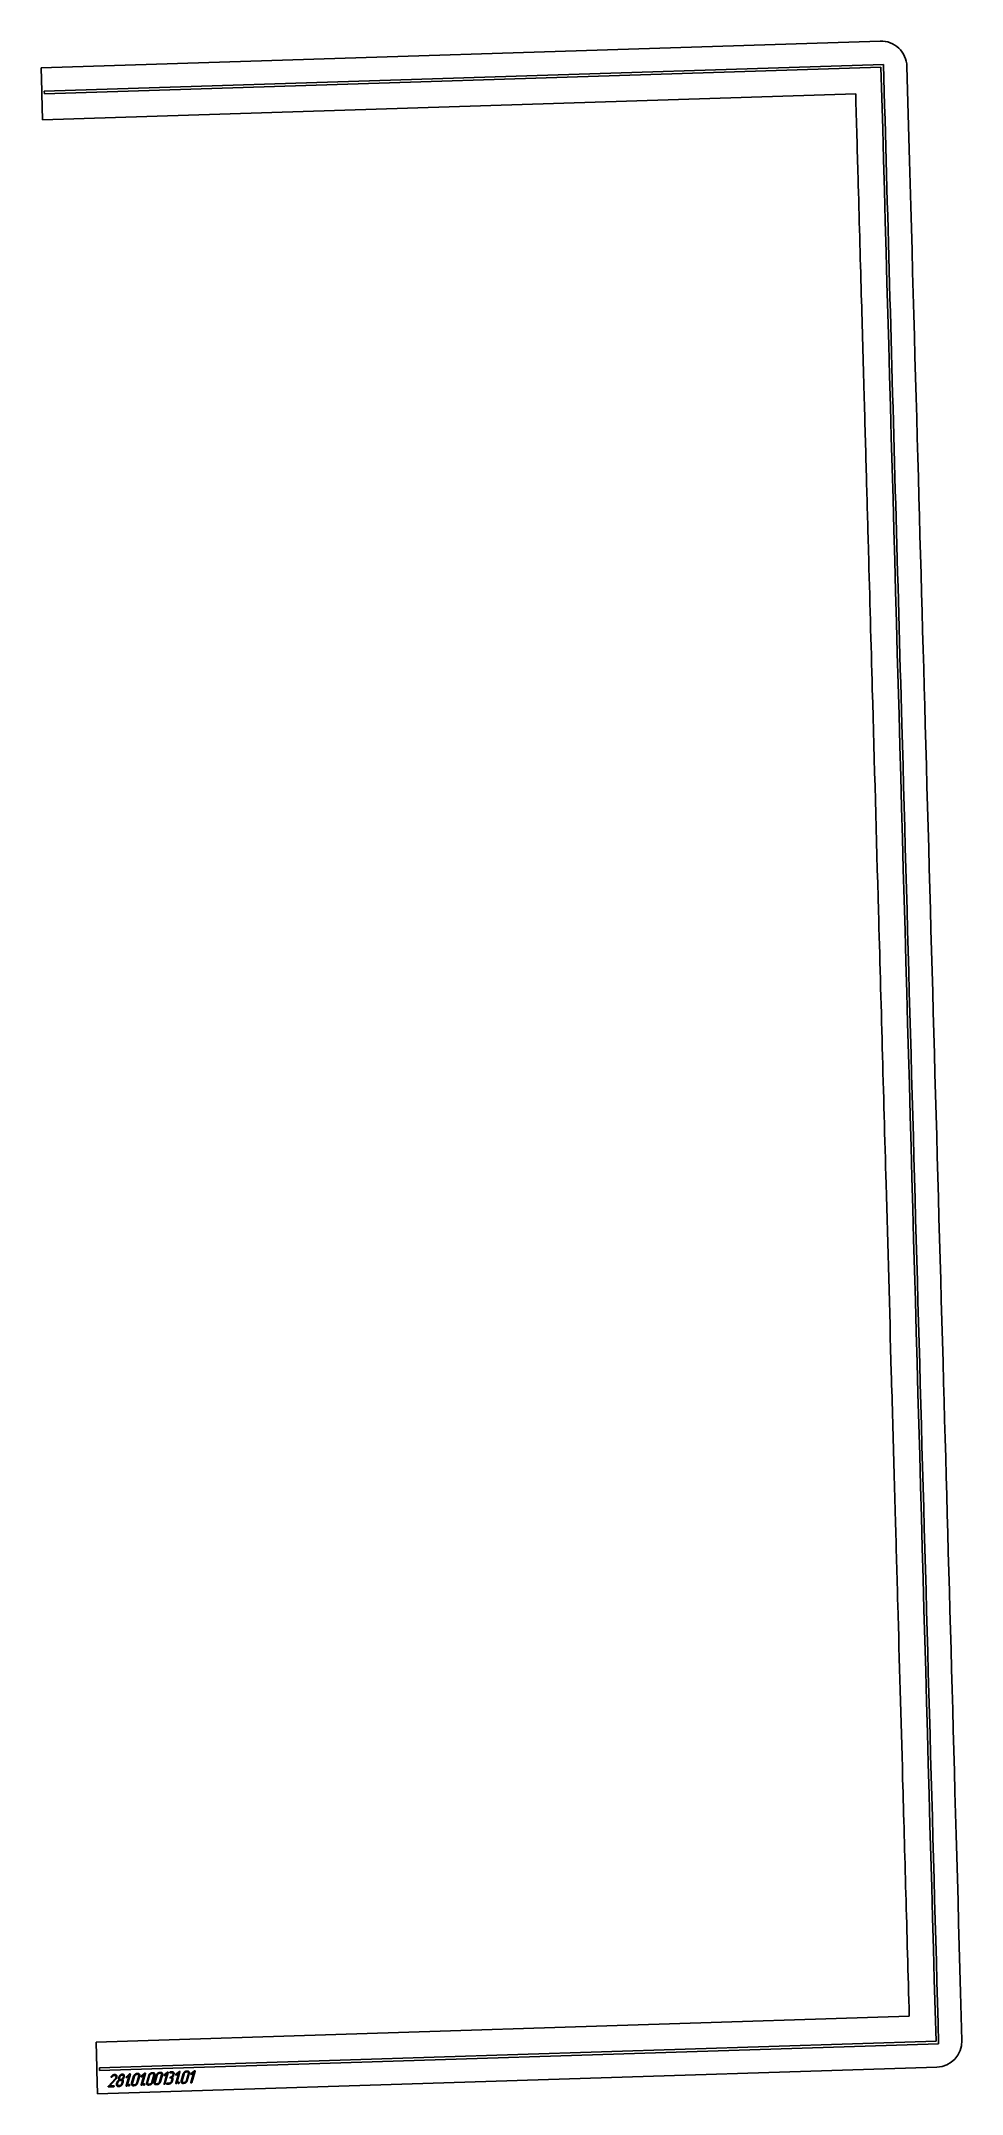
# Model space of a CAD drawing. Header units: millimetres. Extents: x 51 to 1115, y 64 to 2435.
import ezdxf

# ---------------------------------------------------------------- set-up
doc = ezdxf.new("R2010")
doc.units = ezdxf.units.MM
doc.linetypes.add('K5LT_BASIC', pattern=[0])
doc.layers.add('Engraving', color=7, linetype='Continuous')

msp = doc.modelspace()

# ---------------------------------------------------------------- linework, layer by layer
at = {"color": 150, "linetype": 'K5LT_BASIC', "lineweight": 25, "true_color": 0x0080ff}
for p, q in [((1020.6, 2435.1), (51.2, 2404.1)), ((51.2, 2404.1), (52, 2377.1)), ((52, 2377.1), (52.1, 2374.1)), ((52.1, 2374.1), (52.9, 2344.1)), ((52.9, 2344.1), (992.4, 2374.2)), ((1054.3, 153.6), (114.8, 123.6)), ((114.8, 123.6), (115.6, 93.6)), ((115.7, 90.6), (115.6, 93.6)), ((115.7, 90.6), (116.5, 63.6)), ((116.5, 63.6), (1086.1, 94.6))]:
    msp.add_line(p, q, dxfattribs=at)
for centre, start, end in [((1021.6, 2405.1), 1.5971, 91.8337), ((1085.2, 124.5), 271.8277, 1.5971)]:
    msp.add_arc(centre, 30, start, end, dxfattribs=at)
for points, knots in [([(1051.6, 2406), (1059.9, 2106.8), (1073.4, 1622.9), (1093.3, 908.3), (1106.8, 424.2), (1115.1, 125.4)], [0.090301, 0.090301, 0.090301, 0.090301, 1, 2, 2.910312, 2.910312, 2.910312, 2.910312]), ([(1054.3, 153.6), (1051.6, 251.4), (1047, 415.5), (1041.9, 598.1), (1038.7, 713.3), (1036.2, 802.7), (1032.6, 931.5), (1026.6, 1147.5), (1019.3, 1410.6), (1012.5, 1653.4), (1007.9, 1820.2), (1004.7, 1934.3), (1002, 2032.3), (998.8, 2145.7), (995.6, 2261.4), (993.3, 2341.2), (992.4, 2374.2)], [0, 0, 0, 0, 1.535241, 2.781758, 3.424878, 3.78737, 4.554372, 6.006267, 8.11152, 9.821514, 10.87614, 11.437584, 12.028099, 12.717635, 13.483424, 14, 14, 14, 14])]:
    msp.add_open_spline(points, degree=3, knots=knots, dxfattribs=at)
at = {"layer": 'Engraving', "color": 150, "linetype": 'K5LT_BASIC', "lineweight": 25, "true_color": 0x0080ff}
for p, q in [((55, 2377.2), (1024.5, 2408.2)), ((1021.6, 2405.1), (55.1, 2374.2)), ((55, 2377.2), (55.1, 2374.2)), ((118.6, 93.7), (1085.2, 124.5)), ((1088.2, 121.6), (118.7, 90.7)), ((118.6, 93.7), (118.7, 90.7)), ((129, 72.5), (136.9, 81.2)), ((135.2, 72), (129.2, 71.7)), ((137.6, 80.6), (130.5, 72.8)), ((130.5, 72.8), (135.5, 73)), ((132.2, 83.3), (132.3, 83.5)), ((136.9, 81.2), (137.2, 81.6)), ((137.2, 81.6), (137.5, 81.9)), ((138.5, 75.2), (139.1, 77.2)), ((139.5, 75.2), (140.1, 77.2)), ((141.6, 72.3), (140.6, 72.3)), ((141.9, 73.3), (140.9, 73.3)), ((141, 82.3), (141.3, 83.3)), ((142, 82.3), (142.3, 83.3)), ((142.6, 79.3), (143.6, 79.4)), ((143.9, 86.2), (144.5, 86.4)), ((145, 77.5), (144.4, 75.5)), ((144.5, 86.4), (144.8, 86.4)), ((144.8, 86.4), (145.1, 86.4)), ((146, 77.5), (145.4, 75.5)), ((146.3, 83.5), (146, 82.5)), ((147.3, 83.6), (147, 82.5)), ((147.4, 83.9), (147.3, 83.6)), ((147.4, 84.7), (147.4, 84.2)), ((147.4, 84.2), (147.4, 83.9)), ((149.6, 73.2), (153, 85.1)), ((149.8, 83.5), (153.6, 86.7)), ((153, 85.1), (150.3, 82.9)), ((154.4, 86.4), (150.6, 73.3)), ((155.9, 76), (158.2, 84.1)), ((156.9, 76), (159.2, 84.1)), ((159, 73.2), (158, 73.1)), ((159.3, 74.2), (158.3, 74.1)), ((161.8, 86.2), (162.7, 86.3)), ((164.2, 84.4), (161.8, 76.3)), ((162, 87.2), (163, 87.3)), ((165.2, 84.4), (162.8, 76.3)), ((167, 74), (170.4, 86)), ((167.2, 84.4), (171, 87.5)), ((170.4, 86), (167.7, 83.7)), ((171.8, 87.2), (168, 74.1)), ((173.3, 76.8), (175.6, 84.9)), ((174.3, 76.9), (176.6, 84.9)), ((176.4, 74), (175.4, 73.9)), ((176.7, 75), (175.7, 74.9)), ((179.1, 87.1), (180.1, 87.1)), ((181.6, 85.2), (179.2, 77.1)), ((179.4, 88.1), (180.4, 88.1)), ((182.5, 85.2), (180.2, 77.2)), ((182.1, 77.2), (184.5, 85.3)), ((183.1, 77.3), (185.5, 85.4)), ((185.2, 74.4), (184.2, 74.4)), ((185.5, 75.4), (184.5, 75.4)), ((188, 87.5), (189, 87.5)), ((190.4, 85.6), (188.1, 77.5)), ((188.3, 88.5), (189.3, 88.5)), ((191.4, 85.7), (189.1, 77.6)), ((193.3, 75.3), (196.7, 87.2)), ((193.5, 85.6), (197.3, 88.8)), ((196.7, 87.2), (193.9, 84.9)), ((198, 88.5), (194.3, 75.3)), ((199, 75.1), (196.6, 74.9)), ((196.9, 76), (199.3, 76.1)), ((202.3, 88.2), (200.3, 88.1)), ((200.6, 89.1), (202.6, 89.2)), ((201.1, 82.1), (200.6, 82.1)), ((201.9, 78.2), (202.5, 80.2)), ((203.5, 80.3), (202.9, 78.2)), ((203.4, 85.2), (203.7, 86.2)), ((204.3, 84.7), (204.2, 84.5)), ((204.4, 85.3), (204.3, 84.9)), ((204.3, 84.9), (204.3, 84.7)), ((204.7, 86.3), (204.4, 85.3)), ((207, 75.9), (210.4, 87.9)), ((207.1, 86.3), (211, 89.4)), ((210.4, 87.9), (207.6, 85.6)), ((211.7, 89.1), (208, 76)), ((213.2, 78.7), (215.5, 86.8)), ((214.2, 78.8), (216.5, 86.9)), ((216.3, 75.9), (215.3, 75.8)), ((216.6, 76.9), (215.6, 76.9)), ((219.1, 89), (220.1, 89)), ((221.5, 87.1), (219.2, 79)), ((219.4, 90), (220.4, 90)), ((222.5, 87.1), (220.2, 79.1)), ((224.4, 76.8), (227.8, 88.7)), ((224.5, 87.1), (228.4, 90.3)), ((227.8, 88.7), (225, 86.4)), ((229.1, 89.9), (225.3, 76.8))]:
    msp.add_line(p, q, dxfattribs=at)
for points, degree in [([(1021.6, 2405.1), (1042.8, 1644.9), (1064, 884.7), (1085.2, 124.5)], 3), ([(129, 72.5), (128.9, 72.4), (128.9, 72.3)], 2), ([(128.9, 72.3), (128.8, 72), (128.9, 71.9)], 2), ([(128.9, 71.9), (129, 71.7), (129.2, 71.7)], 2), ([(132.2, 83.3), (132.2, 83.1), (132.3, 82.9)], 2), ([(134.1, 85.4), (133.1, 84.7), (132.3, 83.5)], 2), ([(132.3, 82.9), (132.4, 82.8), (132.6, 82.8)], 2), ([(132.6, 82.8), (132.8, 82.9), (132.9, 82.9)], 2), ([(132.9, 82.9), (133, 83), (133.1, 83.2)], 2), ([(133.1, 83.2), (133.8, 84.1), (134.5, 84.5)], 2), ([(136.1, 86), (135.1, 86), (134.1, 85.4)], 2), ([(134.5, 84.5), (135.2, 85), (135.9, 85)], 2), ([(135.2, 72), (135.4, 72), (135.6, 72.2)], 2), ([(135.7, 72.9), (135.6, 73), (135.5, 73)], 2), ([(135.6, 72.2), (135.8, 72.4), (135.8, 72.6)], 2), ([(135.8, 72.6), (135.9, 72.7), (135.7, 72.9)], 2), ([(135.9, 85), (136.4, 85), (136.8, 84.8)], 2), ([(138.4, 85.1), (137.5, 86.1), (136.1, 86)], 2), ([(136.8, 84.8), (137.2, 84.7), (137.5, 84.4)], 2), ([(137.5, 84.4), (138.1, 83.7), (137.8, 82.7)], 2), ([(137.8, 82.7), (137.7, 82.3), (137.5, 81.9)], 2), ([(137.6, 80.6), (138.1, 81.3), (138.4, 81.7)], 2), ([(138.5, 75.2), (138.1, 73.9), (138.8, 73.1)], 2), ([(138.8, 82.7), (139.2, 84.2), (138.4, 85.1)], 2), ([(138.4, 81.7), (138.7, 82.2), (138.8, 82.7)], 2), ([(138.8, 73.1), (139.4, 72.2), (140.6, 72.3)], 2), ([(139.9, 78.7), (139.3, 78), (139.1, 77.2)], 2), ([(139.5, 75.2), (139.2, 74.4), (139.7, 73.8)], 2), ([(139.7, 73.8), (140.1, 73.3), (140.9, 73.3)], 2), ([(141.4, 79.9), (140.5, 79.4), (139.9, 78.7)], 2), ([(141, 78.7), (140.3, 78.1), (140.1, 77.2)], 2), ([(141, 82.3), (140.8, 81.5), (140.9, 80.9)], 2), ([(140.9, 80.9), (141, 80.3), (141.4, 79.9)], 2), ([(142.6, 79.3), (141.8, 79.3), (141, 78.7)], 2), ([(142.8, 85.5), (141.6, 84.5), (141.3, 83.3)], 2), ([(141.6, 72.3), (142.8, 72.4), (143.9, 73.3)], 2), ([(142, 82.3), (141.8, 81.5), (142.2, 80.9)], 2), ([(141.9, 73.3), (142.7, 73.4), (143.5, 74)], 2), ([(142.2, 80.9), (142.6, 80.3), (143.4, 80.4)], 2), ([(143.3, 84.8), (142.5, 84.2), (142.3, 83.3)], 2), ([(143.9, 86.2), (143.3, 85.9), (142.8, 85.5)], 2), ([(144.9, 85.4), (144, 85.4), (143.3, 84.8)], 2), ([(143.4, 80.4), (144.2, 80.4), (145, 81)], 2), ([(143.5, 74), (144.2, 74.6), (144.4, 75.5)], 2), ([(144.9, 78.9), (144.5, 79.4), (143.6, 79.4)], 2), ([(143.9, 73.3), (145.1, 74.2), (145.4, 75.5)], 2), ([(146.1, 84.9), (145.7, 85.5), (144.9, 85.4)], 2), ([(145, 77.5), (145.3, 78.3), (144.9, 78.9)], 2), ([(145, 81), (145.7, 81.6), (146, 82.5)], 2), ([(147, 85.7), (146.4, 86.5), (145.1, 86.4)], 2), ([(145.2, 80.1), (145.9, 80.6), (146.3, 81.2)], 2), ([(146, 79.1), (145.8, 79.8), (145.2, 80.1)], 2), ([(146, 77.5), (146.3, 78.4), (146, 79.1)], 2), ([(146.3, 83.5), (146.5, 84.4), (146.1, 84.9)], 2), ([(146.3, 81.2), (146.8, 81.8), (147, 82.5)], 2), ([(147.4, 84.7), (147.3, 85.3), (147, 85.7)], 2), ([(149.8, 83.5), (149.6, 83.3), (149.5, 83.2)], 2), ([(149.5, 83.2), (149.5, 83), (149.6, 82.8)], 2), ([(149.6, 82.8), (149.7, 82.7), (149.9, 82.7)], 2), ([(149.6, 73.2), (149.5, 72.9), (149.7, 72.8)], 2), ([(149.7, 72.8), (149.9, 72.7), (150, 72.7)], 2), ([(149.9, 82.7), (150.1, 82.7), (150.3, 82.9)], 2), ([(150, 72.7), (150.2, 72.7), (150.4, 72.9)], 2), ([(150.4, 72.9), (150.5, 73), (150.6, 73.3)], 2), ([(152.5, 74.1), (152.2, 73.7), (152.1, 73.6)], 2), ([(152.1, 73.6), (152, 73.3), (152.2, 73)], 2), ([(152.2, 73), (152.3, 72.8), (152.7, 72.9)], 2), ([(153.1, 74.4), (152.7, 74.4), (152.5, 74.1)], 2), ([(152.7, 72.9), (153, 72.9), (153.3, 73.1)], 2), ([(153.5, 74.2), (153.4, 74.4), (153.1, 74.4)], 2), ([(153.3, 73.1), (153.5, 73.4), (153.6, 73.6)], 2), ([(153.6, 73.6), (153.7, 73.9), (153.5, 74.2)], 2), ([(154, 86.9), (153.8, 86.8), (153.6, 86.7)], 2), ([(154.3, 86.7), (154.2, 86.9), (154, 86.9)], 2), ([(154.4, 86.4), (154.4, 86.6), (154.3, 86.7)], 2), ([(155.9, 76), (155.5, 74.7), (156.2, 73.9)], 2), ([(156.2, 73.9), (156.8, 73.1), (158, 73.1)], 2), ([(156.9, 76), (156.6, 75.2), (157.1, 74.7)], 2), ([(157.1, 74.7), (157.5, 74.1), (158.3, 74.1)], 2), ([(159.7, 86.2), (158.5, 85.3), (158.2, 84.1)], 2), ([(159, 73.2), (160.2, 73.2), (161.3, 74.2)], 2), ([(160.2, 85.6), (159.4, 85), (159.2, 84.1)], 2), ([(159.3, 74.2), (160.1, 74.2), (160.8, 74.8)], 2), ([(162, 87.2), (160.8, 87.2), (159.7, 86.2)], 2), ([(161.8, 86.2), (160.9, 86.2), (160.2, 85.6)], 2), ([(160.8, 74.8), (161.6, 75.4), (161.8, 76.3)], 2), ([(161.3, 74.2), (162.5, 75.1), (162.8, 76.3)], 2), ([(164, 85.8), (163.6, 86.3), (162.7, 86.3)], 2), ([(164.9, 86.5), (164.3, 87.4), (163, 87.3)], 2), ([(164.2, 84.4), (164.4, 85.2), (164, 85.8)], 2), ([(165.2, 84.4), (165.5, 85.7), (164.9, 86.5)], 2), ([(167.2, 84.4), (167, 84.1), (166.9, 84)], 2), ([(166.9, 84), (166.9, 83.8), (167, 83.6)], 2), ([(167, 83.6), (167.1, 83.5), (167.3, 83.5)], 2), ([(167, 74), (166.9, 73.8), (167, 73.7)], 2), ([(167, 73.7), (167.3, 73.6), (167.4, 73.6)], 2), ([(167.3, 83.5), (167.5, 83.5), (167.7, 83.7)], 2), ([(167.4, 73.6), (167.6, 73.6), (167.7, 73.7)], 2), ([(167.7, 73.7), (167.9, 73.8), (168, 74.1)], 2), ([(169.8, 74.9), (169.6, 74.6), (169.5, 74.4)], 2), ([(169.5, 74.4), (169.4, 74.1), (169.6, 73.9)], 2), ([(169.6, 73.9), (169.7, 73.7), (170, 73.7)], 2), ([(170.5, 75.2), (170.1, 75.2), (169.8, 74.9)], 2), ([(170, 73.7), (170.4, 73.7), (170.7, 74)], 2), ([(170.9, 75), (170.8, 75.2), (170.5, 75.2)], 2), ([(170.7, 74), (170.9, 74.2), (171, 74.5)], 2), ([(171, 74.5), (171.1, 74.7), (170.9, 75)], 2), ([(171.4, 87.7), (171.2, 87.7), (171, 87.5)], 2), ([(171.7, 87.6), (171.6, 87.7), (171.4, 87.7)], 2), ([(171.8, 87.2), (171.8, 87.4), (171.7, 87.6)], 2), ([(173.3, 76.8), (172.9, 75.6), (173.6, 74.7)], 2), ([(173.6, 74.7), (174.2, 73.9), (175.4, 73.9)], 2), ([(174.3, 76.9), (174, 76.1), (174.4, 75.5)], 2), ([(174.4, 75.5), (174.9, 74.9), (175.7, 74.9)], 2), ([(177.1, 87.1), (175.9, 86.1), (175.6, 84.9)], 2), ([(176.4, 74), (177.6, 74), (178.7, 75)], 2), ([(177.6, 86.4), (176.8, 85.8), (176.6, 84.9)], 2), ([(176.7, 75), (177.5, 75), (178.2, 75.6)], 2), ([(179.4, 88.1), (178.2, 88), (177.1, 87.1)], 2), ([(179.1, 87.1), (178.3, 87), (177.6, 86.4)], 2), ([(178.2, 75.6), (179, 76.2), (179.2, 77.1)], 2), ([(178.7, 75), (179.9, 75.9), (180.2, 77.2)], 2), ([(181.4, 86.6), (181, 87.1), (180.1, 87.1)], 2), ([(182.3, 87.3), (181.6, 88.2), (180.4, 88.1)], 2), ([(181.6, 85.2), (181.8, 86), (181.4, 86.6)], 2), ([(182.1, 77.2), (181.8, 76), (182.4, 75.1)], 2), ([(182.5, 85.2), (182.9, 86.5), (182.3, 87.3)], 2), ([(182.4, 75.1), (183.1, 74.3), (184.2, 74.4)], 2), ([(183.1, 77.3), (182.9, 76.5), (183.3, 75.9)], 2), ([(183.3, 75.9), (183.8, 75.3), (184.5, 75.4)], 2), ([(185.9, 87.5), (184.8, 86.5), (184.5, 85.3)], 2), ([(185.2, 74.4), (186.5, 74.5), (187.6, 75.4)], 2), ([(186.4, 86.8), (185.7, 86.2), (185.5, 85.4)], 2), ([(185.5, 75.4), (186.3, 75.5), (187.1, 76.1)], 2), ([(188.3, 88.5), (187.1, 88.4), (185.9, 87.5)], 2), ([(188, 87.5), (187.2, 87.4), (186.4, 86.8)], 2), ([(187.1, 76.1), (187.9, 76.7), (188.1, 77.5)], 2), ([(187.6, 75.4), (188.7, 76.3), (189.1, 77.6)], 2), ([(190.3, 87), (189.8, 87.6), (189, 87.5)], 2), ([(191.2, 87.8), (190.5, 88.6), (189.3, 88.5)], 2), ([(190.4, 85.6), (190.7, 86.4), (190.3, 87)], 2), ([(191.4, 85.7), (191.8, 86.9), (191.2, 87.8)], 2), ([(193.5, 85.6), (193.2, 85.3), (193.2, 85.3)], 2), ([(193.2, 85.3), (193.1, 85), (193.3, 84.9)], 2), ([(193.3, 75.3), (193.2, 75), (193.3, 74.9)], 2), ([(193.3, 84.9), (193.4, 84.8), (193.6, 84.8)], 2), ([(193.3, 74.9), (193.5, 74.8), (193.6, 74.8)], 2), ([(193.6, 84.8), (193.8, 84.8), (193.9, 84.9)], 2), ([(193.6, 74.8), (193.8, 74.8), (194, 74.9)], 2), ([(194, 74.9), (194.2, 75.1), (194.3, 75.3)], 2), ([(196.4, 75.7), (196.2, 75.5), (196.2, 75.4)], 2), ([(196.2, 75.4), (196.2, 75.2), (196.2, 75.1)], 2), ([(196.2, 75.1), (196.3, 74.9), (196.6, 74.9)], 2), ([(196.9, 76), (196.6, 75.9), (196.4, 75.7)], 2), ([(197.7, 88.9), (197.5, 88.9), (197.3, 88.8)], 2), ([(198, 88.8), (197.9, 88.9), (197.7, 88.9)], 2), ([(198, 88.5), (198.1, 88.7), (198, 88.8)], 2), ([(199, 75.1), (200.3, 75.1), (201.4, 76)], 2), ([(200.9, 76.7), (200.2, 76.1), (199.3, 76.1)], 2), ([(200.2, 88.9), (200, 88.7), (200, 88.6)], 2), ([(200, 88.6), (199.9, 88.4), (200, 88.2)], 2), ([(200, 88.2), (200.1, 88.1), (200.3, 88.1)], 2), ([(200.6, 89.1), (200.4, 89.1), (200.2, 88.9)], 2), ([(200.4, 82.9), (200.3, 82.7), (200.2, 82.6)], 2), ([(200.2, 82.6), (200.2, 82.4), (200.3, 82.2)], 2), ([(200.3, 82.2), (200.4, 82.1), (200.6, 82.1)], 2), ([(200.9, 83.1), (200.6, 83.1), (200.4, 82.9)], 2), ([(202.5, 83.8), (201.7, 83.2), (200.9, 83.1)], 2), ([(201.9, 78.2), (201.7, 77.3), (200.9, 76.7)], 2), ([(201.1, 82.1), (201.9, 82.2), (202.3, 81.6)], 2), ([(201.4, 76), (202.5, 77), (202.9, 78.2)], 2), ([(202.3, 88.2), (203.2, 88.2), (203.6, 87.6)], 2), ([(202.3, 81.6), (202.7, 81), (202.5, 80.2)], 2), ([(203.4, 85.2), (203.2, 84.4), (202.5, 83.8)], 2), ([(204.5, 88.4), (203.9, 89.2), (202.6, 89.2)], 2), ([(202.7, 82.9), (203.4, 83.4), (203.8, 84)], 2), ([(203.5, 81.8), (203.2, 82.6), (202.7, 82.9)], 2), ([(203.5, 80.3), (203.7, 81.1), (203.5, 81.8)], 2), ([(203.6, 87.6), (204, 87.1), (203.7, 86.2)], 2), ([(203.8, 84), (204.1, 84.3), (204.2, 84.5)], 2), ([(204.7, 86.3), (205.1, 87.6), (204.5, 88.4)], 2), ([(207.1, 86.3), (206.9, 86), (206.9, 85.9)], 2), ([(206.9, 85.9), (206.8, 85.7), (206.9, 85.5)], 2), ([(206.9, 85.5), (207, 85.4), (207.3, 85.4)], 2), ([(207, 75.9), (206.9, 75.7), (207, 75.6)], 2), ([(207, 75.6), (207.2, 75.5), (207.3, 75.5)], 2), ([(207.3, 85.4), (207.4, 85.4), (207.6, 85.6)], 2), ([(207.3, 75.5), (207.5, 75.5), (207.7, 75.6)], 2), ([(207.7, 75.6), (207.9, 75.7), (208, 76)], 2), ([(209.5, 76.3), (209.4, 76), (209.5, 75.8)], 2), ([(209.8, 76.8), (209.5, 76.5), (209.5, 76.3)], 2), ([(209.5, 75.8), (209.7, 75.6), (210, 75.6)], 2), ([(210.4, 77.1), (210.1, 77.1), (209.8, 76.8)], 2), ([(210, 75.6), (210.4, 75.6), (210.6, 75.9)], 2), ([(210.9, 76.9), (210.7, 77.1), (210.4, 77.1)], 2), ([(210.6, 75.9), (210.9, 76.1), (211, 76.4)], 2), ([(211, 76.4), (211, 76.7), (210.9, 76.9)], 2), ([(211.4, 89.6), (211.2, 89.6), (211, 89.4)], 2), ([(211.7, 89.5), (211.6, 89.6), (211.4, 89.6)], 2), ([(211.7, 89.1), (211.8, 89.3), (211.7, 89.5)], 2), ([(213.2, 78.7), (212.9, 77.5), (213.5, 76.6)], 2), ([(213.5, 76.6), (214.2, 75.8), (215.3, 75.8)], 2), ([(214.2, 78.8), (214, 78), (214.4, 77.4)], 2), ([(214.4, 77.4), (214.8, 76.8), (215.6, 76.9)], 2), ([(217, 89), (215.9, 88), (215.5, 86.8)], 2), ([(216.3, 75.9), (217.6, 75.9), (218.7, 76.9)], 2), ([(217.5, 88.3), (216.8, 87.7), (216.5, 86.9)], 2), ([(216.6, 76.9), (217.4, 76.9), (218.2, 77.5)], 2), ([(219.4, 90), (218.1, 89.9), (217, 89)], 2), ([(219.1, 89), (218.3, 88.9), (217.5, 88.3)], 2), ([(218.2, 77.5), (218.9, 78.1), (219.2, 79)], 2), ([(218.7, 76.9), (219.8, 77.8), (220.2, 79.1)], 2), ([(221.3, 88.5), (220.9, 89.1), (220.1, 89)], 2), ([(222.2, 89.2), (221.6, 90.1), (220.4, 90)], 2), ([(221.5, 87.1), (221.7, 87.9), (221.3, 88.5)], 2), ([(222.5, 87.1), (222.9, 88.4), (222.2, 89.2)], 2), ([(224.5, 87.1), (224.3, 86.8), (224.3, 86.7)], 2), ([(224.3, 86.7), (224.2, 86.5), (224.3, 86.4)], 2), ([(224.3, 86.4), (224.4, 86.2), (224.6, 86.2)], 2), ([(224.4, 76.8), (224.3, 76.5), (224.4, 76.4)], 2), ([(224.4, 76.4), (224.6, 76.3), (224.7, 76.3)], 2), ([(224.6, 86.2), (224.8, 86.3), (225, 86.4)], 2), ([(224.7, 76.3), (224.9, 76.3), (225.1, 76.4)], 2), ([(225.1, 76.4), (225.3, 76.6), (225.3, 76.8)], 2), ([(228.8, 90.4), (228.6, 90.4), (228.4, 90.3)], 2), ([(229.1, 90.3), (229, 90.4), (228.8, 90.4)], 2), ([(229.1, 89.9), (229.2, 90.2), (229.1, 90.3)], 2)]:
    msp.add_open_spline(points, degree=degree, dxfattribs=at)
msp.add_open_spline([(1088.2, 121.6), (1081.2, 375.7), (1067, 883.8), (1048.1, 1561.3), (1033.9, 2069.5), (1026.9, 2323.5), (1024.5, 2408.2)], degree=3, knots=[-0.00131, -0.00131, -0.00131, -0.00131, 0.3329, 0.66711, 0.889917, 1.00132, 1.00132, 1.00132, 1.00132], dxfattribs=at)

doc.saveas('drawing.dxf')
